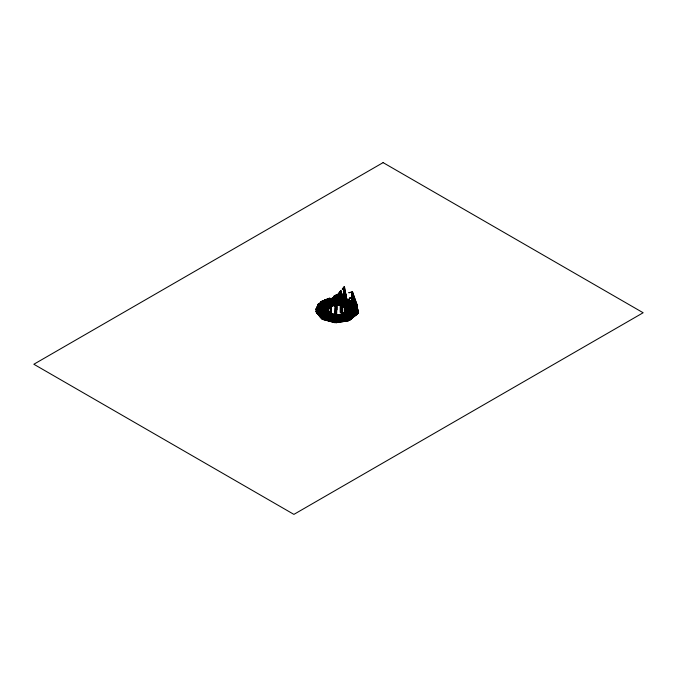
<?xml version="1.0" encoding="UTF-8"?>
<svg xmlns="http://www.w3.org/2000/svg" width="677" height="677" viewBox="0 0 677 677"><rect width="100%" height="100%" fill="white"/><g stroke="black" fill="none" stroke-linecap="round" stroke-linejoin="round"><path stroke-width="1.02" d="M334.853 322.345L335.327 318.994L335.961 319.028L335.487 322.379L334.853 322.345L335.276 305.725M335.487 322.379L335.91 305.759L335.894 319.392M334.912 320.179C335.843 311.09 334.455 322.447 335.242 319.772M335.894 319.493C336.799 312.165 335.36 320.483 336.147 319.815M336.088 320.238L336.232 316.853M332.272 298.227L336.317 298.278M332.923 300.182L332.923 299.369M333.482 297.508C333.101 305.319 331.925 297.635 334.108 297.541L333.516 302.213L334.006 303.245M334.785 298.515L334.074 303.389L334.7 298.481M334.472 302.966L334.489 303.33M335.555 297.838L334.573 304.54L329.293 306.673L326.196 306.232M335.648 297.838L334.633 304.303L334.049 304.532L327.38 299.251M335.284 306.537L336.342 296.941L338.542 296.602L347.284 303.812L347.064 304.718M335.013 306.529L336.342 296.941M335.877 302.644L336.173 300.698M336.198 304.625L336.494 302.678M336.791 300.723L337.239 296.991L335.894 305.979L335.276 305.945L336.613 296.958L336.342 297.762M335.91 306.571L337.51 297L346.539 304.337L347.064 304.125L346.692 303.829M336.181 306.588L337.586 296.991M336.697 304.54L337.578 298.692M337.671 298.701L336.782 304.768M334.988 319.451L336.164 319.51M338.542 297.762L337.417 304.802M335.183 321.761L335.547 305.742L335.547 319.375M336.232 315.194L336.063 316.481L336.232 315.414L339.287 321.567M335.276 321.761L335.64 305.742L335.682 317.978M336.3 314.991L336.359 302.247M336.63 314.864L335.953 315.194L336.63 314.644L336.004 314.61L336.571 315.008M338.229 304.616L339.262 297.804M339.837 298.811L338.864 304.87M339.397 301.959L339.693 300.004M340.413 299.818L339.676 304.912M340.116 301.993L340.413 300.046M341.343 297.905L340.311 304.726L336.063 304.506M340.413 304.794L336.063 304.735M341.166 304.76L342.156 298.168M342.223 301.705L341.953 303.787L343.738 302.687M342.511 299.843L342.79 297.982L342.604 299.801M343.738 302.458L342.063 303.431L342.334 301.612M340.709 297.872L344.238 298.049L343.747 301.57L342.96 302.543L343.603 298.244M335.631 296.78L324.85 302.78L321.448 318.596L325.062 317.031L325.747 315.262L325.248 317.141C323.234 318.732 326.526 311.775 325.933 315.372M321.634 318.486L325.036 302.89L325.036 305.175L325.104 302.924L321.702 318.528L324.418 307.603M321.897 318.639L325.747 316.413L321.448 318.376L321.897 318.639L325.298 303.042L336.071 297.034M324.732 317.445L325.933 314.34M315.795 309.778L321.33 310.641L315.795 309.778L318.588 303.533L324.122 304.388M318.3 305.928L319.569 303.186L319.832 304.041M317.022 309.491L316.176 311.327L317.285 309.533M319.595 309.414L318.486 311.192L319.332 308.56M318.486 311.192L319.332 309.372M322.235 309.397L323.039 307.663M322.007 306.021L317.835 305.149L329.293 306.926L329.31 307.62L329.259 306.486L329.817 306.241L329.953 307.087L334.176 305.378L334.108 304.667L327.304 299.056L328.861 300.47M327.592 310.303L329.293 306.453L322.548 301.206M316.337 308.39L327.592 310.074L329.293 306.926M327.71 309.931L327.981 310.498L329.31 307.62M345.498 297.482L346.184 297.423L338.652 296.628L338.382 295.248L345.295 293.395L345.786 294.817L339.862 296.416M338.889 295.908L346.252 297.051L345.947 297.702L338.585 296.56M338.585 297.372L346.565 298.515L344.525 287.175L343.95 287.023L342.35 289.003L342.926 289.384L344.525 287.403L343.95 287.243L342.35 289.223M345.304 303.804L345.304 311.936M353.538 301.663L353.377 312.325L353.546 298.337L353.377 298.912L349.721 298.354L349.891 297.77L353.546 298.337L358.192 312.918L353.809 312.232L352.996 309.541L354.646 312.207L352.996 309.541M345.566 310.743L345.405 311.31L346.252 311.276L342.554 314.323M346.184 310.836L345.405 311.09M352.768 312.452L352.929 298.472L352.768 312.452L358.023 313.265L358.192 312.689L352.768 312.232L358.023 313.265M355.518 306.317L357.228 306.529L347.783 306.952M353.631 312.749L352.768 311.082L353.631 312.749C356.661 313.908 349.281 305.953 354.342 312.859M340.734 291.829L340.734 291.008L337.264 295.747L337.264 294.935L340.489 290.949L341.546 291.228L341.546 292.049L338.322 296.035L338.077 295.155L341.301 291.161L341.301 305.022L340.463 305.2L340.98 304.709M340.091 292.032L337.51 295.223L338.077 295.375M340.463 291.567L341.301 291.389M344.28 287.336L343.941 301.062L344.204 287.09L345.668 294.08M342.926 289.384L344.525 287.175L344.525 294.622M345.405 294.351L345.405 293.53L338.5 295.392L338.5 296.213L338.322 295.223L341.546 291.228M338.077 295.967L341.546 292.049M322.684 318.63L334.7 321.693L334.59 322.65L322.684 319.442L322.684 318.63L334.7 321.693M322.684 319.442L322.802 318.486M324.537 317.564C324.198 319.747 324.435 315.897 326.416 318.072M335.69 318.926L333.27 321.922L323.488 319.29L325.908 316.066L327.219 315.533M323.488 319.29L325.298 317.039M325.451 317.851C321.702 322.472 327.38 313.942 328.717 314.67M328.717 314.441L324.715 319.62L326.559 317.462M325.459 319.595L330.376 313.51L330.951 313.663M331.789 313.747L326.695 320.153L331.705 313.722L329.902 316.294M328.023 318.622L326.771 319.95M329.31 318.021L327.346 320.331L332.441 314.145M331.112 315.677L332.365 313.9M345.989 298.142L346.285 298.642L345.575 294.749M343.874 302.974L341.166 304.54L348.824 299.598M342.054 303.423L342.841 302.458L343.51 298.235M341.047 304.735L340.785 305.065L340.709 292.667M341.166 304.54L343.738 301.57M344.28 300.749L344.018 301.079L343.95 287.023L344.322 289.045M346.032 298.574L346.565 298.295L345.414 299.716M342.063 303.651L342.951 302.314L348.308 299.302M333.761 314.28L328.667 320.686M345.414 299.945L346.565 298.515M329.403 320.661L334.421 314.458L329.403 320.881M335.724 314.602L335.098 314.568L330.063 321.059M333.82 316.404L335.073 314.636M331.383 321.194L336.224 315.194M335.225 318.292L332.61 321.744L335.225 318.418M333.956 320.204L332.695 321.541M341.03 291.719L340.92 312.613L340.345 312.452L340.463 292.599M333.27 321.922L335.69 318.706M334.878 321.169L334.878 320.348L334.878 321.169L332.999 320.661M352.556 314.272L355.408 315.423L345.651 311.318L342.782 313.679L352.446 317.868L346.666 315.474M342.63 314.424L345.922 311.589M346.252 311.048L345.888 311.572M344.212 313.239L345.693 312.021M344.441 313.333L345.922 312.114M348.3 318.393L348.3 319.214L348.3 318.393L350.483 316.599M351.608 317.589L349.349 319.451L349.823 320.035L349.298 320.246L346.734 318.122M351.828 317.682L349.349 320.263L357.024 313.874L352.336 311.979L350.542 311.919M353.335 316.438C357.49 312.156 357.862 315.067 356.897 311.572M348.02 318.063L350.83 319.205L357.024 313.874M349.569 320.356L357.101 314.145M324.85 303.601L324.664 302.67L335.445 296.45L336.266 296.924L336.266 297.745L325.298 303.855M330.241 299.894L324.842 303L325.298 303.262L336.266 296.924M332.043 298.853L333.837 297.821M325.036 303.11L325.485 302.856M326.196 303.338L336.266 297.745M331.324 306.3L330.681 306.148L331.324 306.3L331.324 313.409M343.747 301.341L347.8 299.006L352.353 301.637M346.175 300.165L347.8 299.226L351.837 301.561M345.414 301.493L348.757 299.564L347.106 300.816M345.668 301.942L349.273 299.86L345.668 302.162M343.857 303.059L341.115 304.642L341.411 305.742L345.668 307.713M343.857 303.288L341.115 304.87L345.245 307.214M345.685 302.23L348.427 300.647M341.411 305.742L345.245 307.739M341.978 305.327L350.364 300.486M347.783 302.128L350.297 300.673M342.427 305.589L350.881 301.011M342.494 305.852L344.17 304.878M344.686 304.955L342.943 306.106M347.132 303.465L351.388 301.079M321.448 318.596L325.485 316.261M330.943 313.189L328.895 314.331L320.128 316.751M345.135 305.217L343.518 306.444M351.837 301.341L346.81 304.244L346.175 304.032M343.518 306.216L345.194 305.251M346.878 304.286L351.905 301.375M346.548 305.065L352.421 301.671M348.164 304.278L349.84 303.313M348.223 304.32L349.899 303.347M346.996 305.319L352.091 302.458M346.996 305.547L348.672 304.574M346.675 306.106L352.539 302.712L347.047 305.962M350.026 304.388L351.702 303.423M346.582 306.749L353.961 302.788M349.324 305.386L352.065 303.804M348.553 305.902L350.356 304.862M354.469 302.864L347.775 306.723L357.16 305.886M347.538 307.011L349.256 306.021M349.713 306.436L354.985 303.381M354.621 303.88L349.704 306.207M353.91 303.55L355.797 304.413L355.797 305.225M320.839 301.671L324.122 304.608L320.839 301.671L329.682 298.1L332.966 300.808L333.448 302.06M320.839 301.891L327.973 298.785L329.437 299.996M328.573 298.769L329.682 298.32L331.002 299.403M322.43 302.746L320.314 303.414L320.314 302.594L322.269 301.807M327.16 299.826C328.98 297.355 332.145 299.683 331.07 298.252M320.314 303.414L322.269 302.619M322.235 303.355L322.396 304.295L322.235 303.355L325.975 301.84M337.806 297.118L338.322 296.687L347.064 303.905L349.823 319.806L349.298 320.018L346.175 317.445L346.7 317.234M322.396 303.482L326.136 301.976M337.239 297.804L337.806 297.711L337.806 296.898L346.548 304.108L349.298 320.246M329.792 306.436L334.176 304.862L331.087 302.306M329.792 306.96L334.176 305.378M347.284 303.812L346.328 304.201L346.328 305.014L338.602 298.371M341.648 306.816L342.325 306.74L341.648 306.816L341.648 314.949M342.689 313.933L341.817 313.832L342.96 314.035M347.716 312.749L348.232 312.537M345.955 315.347L346.929 318.562M348.883 292.819L352.582 292.007L352.319 305.31L352.319 291.677L356.787 304.278M348.883 292.599L352.582 292.007M345.786 294.004L338.5 295.612L345.405 293.759L344.821 293.623L343.95 288.901L344.525 289.054M340.472 295.68L343.434 294.884M339.752 296.272L345.786 294.817M344.585 300.495L345.101 300.766L344.585 300.495L344.585 312.689M318.359 313.459L316.261 311.234L322.057 318.85L320.204 315.753M325.036 307.24L325.036 316.523L320.703 317.682L316.142 311.809L321.33 310.413M317.005 311.801L321.33 310.641M318.715 312.266L316.718 312.749L325.298 310.218L316.413 312.368L322.21 310.802M323.606 310.955L327.406 310.1L316.751 312.791M317.064 313.172L327.414 310.108M317.064 312.952L327.6 310.117L327.829 311.2M317.369 313.553L327.871 310.447M317.369 313.333L328.117 310.438L330.224 313.053L319.519 316.21M327.829 310.684L330.258 313.316L331.138 313.299L330.012 313.383M328.421 310.819L317.674 313.933L321.583 312.884M317.64 313.891L321.541 312.833M328.379 310.997L326.432 311.522L328.379 310.768M328.726 311.42L317.978 314.314L320.873 313.476M322.827 312.952L324.782 312.427M317.978 314.314L320.915 313.527M322.87 313.002L324.816 312.469M354.968 305.217L356.94 304.464L351.735 305.462L356.94 304.464L352.472 291.863L352.472 304.464M345.558 307.35L344.982 307.51L344.948 295.087M351.862 305.615L352.472 305.496M354.697 304.887L356.83 304.32M329.344 312.182L318.554 315.025L320.551 314.551M345.668 307.493L344.83 307.324M329.344 311.962L318.596 315.076M318.901 315.228L329.648 312.342M318.867 315.406L320.856 314.932M325.705 313.569L327.693 313.087M329.953 312.943L319.205 315.837M319.205 315.609L329.953 312.715M322.142 315.042L327.025 313.73M319.476 316.167L321.431 315.643M323.386 315.118L326.314 314.323M328.404 314.221L330.325 313.485L319.823 316.591M328.32 314.306L330.207 313.798L328.895 314.331L324.799 319.417M324.892 315.694L326.94 315.084M323.394 316.498L320.399 317.31L327.406 315.423M320.433 317.132L327.211 315.304M325.891 316.066L320.703 317.682M336.918 315.076L342.325 313.849L342.325 301.248M336.283 315.304L336.892 314.991M337.908 315.084L339.896 314.771M341.817 300.427L341.893 314.466L342.503 314.348L342.469 301.637M344.094 319.172L347.166 318.859L344.161 319.324M345.524 320.246L348.452 319.798L348.528 320.763L335.843 322.726L335.767 321.761L339.676 321.152M339.744 321.304L335.767 321.761M342.672 320.856L348.528 319.95M335.699 318.706L337.188 321.897L347.614 320.5L337.188 322.117L335.699 318.926M348.528 320.763L335.843 322.726M356.034 305.911L356.305 305.082L356.593 306.969M358.04 311.902L352.336 312.199L358.04 311.902L357.101 305.471L351.388 305.759L353.292 305.886M351.566 306.342L354.274 306.258M347.546 306.791L357.228 306.309M352.387 306.774L347.538 306.791L354.469 303.084M346.903 307.197L357.287 306.943M346.751 307.256L357.287 306.723M346.751 307.476L352.091 307.155M355.205 306.994L357.278 306.893M346.81 307.62L357.346 307.307M346.522 307.688L357.354 307.366M349.967 307.68L352.074 307.578M357.405 307.502L347.563 308.001L357.414 307.781M347.563 308.221L350.525 308.128M353.47 307.925L355.442 307.883M357.473 307.925L347.623 308.424L357.473 308.196M347.623 308.644L349.603 308.594M352.548 308.39L355.51 308.297M357.532 308.34L347.69 308.839L357.541 308.619M321.33 310.413L323.183 310.548M347.69 309.059L350.652 308.966M347.75 309.254L357.6 309.034M347.758 309.304L357.6 308.814M347.75 309.482L352.683 309.279M347.817 309.677L357.668 309.448M347.826 309.727L357.668 309.228M350.771 309.744L352.734 309.643M347.876 310.091L357.718 309.592L354.765 309.964M347.885 310.142L357.727 309.643M347.876 310.311L350.838 310.218M347.944 310.506L357.786 310.015L354.833 310.379M347.259 310.599L357.794 310.066M347.259 310.819L351.879 310.531M347.318 310.963L357.854 310.701M347.479 311.005L357.854 310.481M349.425 311.073L351.532 310.971M351.769 312.994L348.232 311.335L357.913 310.845L348.494 311.606M348.232 311.555L352.683 311.386M357.981 311.538L348.486 311.378L356.246 314.737L353.335 313.561M350.542 311.691L357.981 311.318M353.335 311.775L355.188 311.682M354.934 312.241L355.205 313.045M336.613 297.178L337.239 297.211M333.482 297.728L334.108 297.762M334.286 298.329L336.3 298.43M334.311 298.989L338.331 299.192M334.286 299.149L338.305 299.352M334.988 299.471L339.126 299.683M337.036 299.733L339.101 299.835M337.061 300.393L341.191 300.596M337.036 300.546L341.166 300.757M338.872 301.35L341.97 301.51M338.855 301.51L342.977 301.714M334.633 304.532L335.267 304.557M336.308 304.591L341.056 304.853M336.308 305.107L340.413 305.31L336.283 305.259M335.013 305.708L336.181 305.767M335.995 307.722L336.647 307.595L335.276 307.595L334.912 321.744L335.547 321.778M335.327 317.843L335.056 316.794M335.327 319.214L335.961 319.028M335.995 321.947L336.63 321.973M334.853 322.125L335.487 322.159M338.813 296.061L346.184 297.203L346.175 317.665M339.736 296.424L342.503 296.856M346.108 297.575L338.652 296.408L338.652 297.228L346.015 298.362M353.47 298.718L349.721 298.354M352.835 298.667L353.453 298.76L358.023 313.045M343.417 297.592L346.184 298.015L346.252 297.051M324.122 304.608L318.588 303.533M324.613 304.845C310.735 303.381 323.403 303.55 327.38 305.928M318.215 304.565L327.38 305.708L321.956 301.223M318.215 304.345L327.6 305.792L329.124 306.63L321.956 301.443M318.029 304.743L329.259 306.706M329.098 306.842L317.86 305.319M327.211 306.825L329.31 307.096M317.648 305.555L329.124 307.273M324.935 306.909L329.124 307.502M326.856 307.578L328.937 307.908M323.547 307.282L317.276 306.588M325.603 307.654L328.726 308.357L325.603 307.874M325.629 307.823L328.751 308.306M345.473 310.938L346.091 311.031M352.835 312.08L353.47 312.131M358.116 312.842L357.456 312.799L353.453 300.419L357.388 312.943L353.826 301.087M322.32 307.747L328.565 308.712M322.294 307.798L328.54 308.763L317.09 306.994M316.895 307.172L328.353 309.169M320.043 307.832L323.166 308.314L320.018 307.883M322.98 308.72L319.857 308.238L322.954 308.771M316.523 307.984L327.998 309.702L327.981 310.498M316.548 308.153L319.671 308.636M325.916 309.609L327.998 309.931M319.586 308.678L316.548 307.933M316.362 308.56L319.426 309.034M319.358 309.076L316.362 308.34M318.258 309.287L316.151 308.797L325.552 310.193M323.437 310.303L315.956 309.203L320.086 310.058M315.981 309.372L319.713 309.948M318.486 310.379L318.757 311.234M344.263 287.733L343.696 287.581L343.688 301.214L344.263 301.367L344.28 287.116L344.652 289.13M342.35 289.003L342.926 289.155M337.264 294.935L338.322 295.223M343.848 300.639L343.688 298.802M343.442 299.776L344.094 300.706M344.263 299.996L344.297 299.039M343.781 300.495L344.263 301.147M340.734 304.87L341.301 305.022M340.463 312.317L341.039 312.469M335.64 314.932L336.215 315.084L331.383 321.414M330.935 313.916L335.724 315.033L331.053 313.773L331.138 299.886M331.053 314.289L333.854 315.042M330.748 315.541L334.506 316.548M330.63 315.685L333.448 316.438M327.533 316.701L329.403 317.2M324.418 317.708L326.297 318.215M323.488 319.062L333.27 321.702M322.802 319.299L334.7 322.506M352.336 312.199L357.024 314.094M352.091 312.613L350.28 311.648L356.661 314.399M348.232 311.344L356.195 314.78M347.199 311.437L355.831 315.084L350.195 312.808M350.06 312.816L355.78 314.898M344.813 312.004L354.579 316.108M344.864 312.182L348.748 313.756M344.813 312.224L348.697 313.798M344.398 312.351L354.113 316.277M349.256 314.534L354.164 316.455L344.398 312.571M343.146 313.383L352.861 317.31M345.143 314.348L343.197 313.333L352.861 317.53M342.554 314.094L352.032 318.215M351.608 318.554L342.63 314.204L345.515 320.83M351.608 318.334L343.848 315.431M348.537 317.767L351.245 318.859M345.067 316.43L350.83 319.205M352.929 301.967L355.433 303.635L352.929 302.196M341.411 305.225L345.058 307.324M325.739 303L325.298 302.746L325.29 316.667L324.842 316.413L324.842 308.162M324.664 302.67L325.485 303.152L325.544 316.294L325.095 316.557L325.095 307.273M323.403 311.285L323.851 311.547M325.104 314.89L324.723 316.489M321.913 318.105L322.362 318.368L325.298 304.912L324.842 302.78M339.905 298.227L342.291 300.19M343.882 301.502L346.269 303.465M337.586 297.804L346.328 305.014M333.448 301.84L329.166 298.532M330.571 299.776L329.09 298.337L334.006 303.017M333.998 303.025L328.497 298.802M328.497 298.574L334.556 304.201L330.901 301.197M327.905 298.819L335.267 304.337L335.259 305.209M333.516 304.904L326.712 299.522M331.248 303.262L332.83 304.472M325.519 299.776L332.399 305.581L325.519 300.004M346.692 317.242L349.044 319.163M342.105 313.722L344.813 320.94M349.044 319.392L346.463 317.327L346.768 317.657L346.768 308.373M342.401 314.043L342.105 301.341M324.926 300.241L331.73 305.852M324.926 300.021L331.73 305.632M328.709 303.355L331.806 305.818M331.205 305.835L324.41 300.453M331.138 305.869L324.334 300.258L326.678 302.323M329.03 305.082L330.613 306.3M329.817 306.241L323.141 300.96M322.548 300.986L329.124 306.402L318.029 304.972M324.935 304.405L321.363 301.46L323.648 303.482M320.314 302.594L320.475 303.541M352.319 293.547L356.347 304.625L356.077 304.295M356.94 304.692L356.677 304.134M351.625 303.135L352.472 305.268M352.125 303.753L353.665 305.742M352.125 304.785L352.742 305.598M330.325 313.485L330.054 313.155L330.012 313.9M327.6 310.337L330.325 313.705M329.716 313.163L328.117 310.438M320.67 313.349L318.859 311.107L318.859 311.919M320.424 313.409L318.613 311.175L318.613 311.987M317.124 312.749L322.057 318.85M316.142 311.809L321.812 318.918M346.133 317.09L347.614 320.28M346.506 318.105L347.614 320.5M345.067 316.21L346.912 320.61M346.912 320.39L344.915 316.083L343.848 315.203L346.218 320.72M346.218 320.5L343.696 315.304M345.515 320.61L342.503 314.12L336.283 315.084L339.287 321.795M342.317 315.364L343.18 317.217M342.799 321.253L339.642 314.653M340.954 317.488L342.706 321.262L339.727 314.636M342.003 321.152L338.94 314.763M341.301 321.482L338.238 314.864M341.301 321.262L338.322 314.856M336.918 314.847L339.989 321.685M339.042 319.849L339.989 321.465M336.046 316.413L338.585 321.905M336.046 316.633L336.867 318.393M336.291 318.342L337.882 322.007M336.249 318.469L337.798 322.024M336.139 320.56L336.071 321.228M352.472 293.742L356.229 304.489M358.099 312.892L353.47 298.489L349.891 297.77M346.971 315.127L347.673 318.266L346.7 315.05M347.479 317.826L346.92 314.957M345.025 291.152L346.133 297.22M344.542 290.856L345.143 293.716M346.937 306.859L349.527 319.933L346.768 304.024L346.539 305.987L348.926 319.705L349.603 319.899L346.844 303.99L346.844 305.869M356.034 305.09L356.322 306.977M354.494 307.536L355.205 312.224M354.223 307.553L354.646 310.362M348.604 307.155L349.239 311.327M348.333 307.163L348.968 311.335M345.541 307.739L345.592 308.323M356.305 305.082L356.305 305.894M355.603 304.523L355.603 305.344M354.993 315.77L345.287 311.623L354.943 315.812M354.917 303.338L349.467 306.495M353.69 316.844L343.984 312.918M353.453 298.54L353.453 312.173M353.276 317.183L343.569 313.256M351.862 292.202L351.896 305.649M351.194 318.901L344.915 316.303M350.364 300.715L341.919 305.513M349.848 300.419L341.47 305.259M348.452 319.798L348.452 320.61M347.064 303.905L347.056 317.538L346.539 317.741L346.548 304.108M347.098 318.706L347.166 319.671M346.827 308.348L346.827 317.631M346.506 299.869L346.506 299.056L346.319 299.979M346.463 303.914L346.404 306.004M346.015 297.55L346.015 311.403M345.668 303.364L345.668 293.86L338.762 295.722L338.813 296.873M345.558 294.969L345.558 297.034M345.566 298.362L345.566 311.979M345.405 297.677L345.405 312.334M345.295 293.395L345.295 294.207M345.092 294.241L345.143 312.292M344.83 294.944L344.855 313.028M344.111 321.05L341.039 314.433M343.408 321.152L340.336 314.543M343.002 301.561L342.96 302.543M342.917 313.798L342.96 314.551M342.689 301.553L342.74 314.458M342.181 300.723L342.173 314.737M342.063 298.168L341.056 304.633L340.421 304.599L341.436 298.134M342.003 321.372L339.025 314.746M340.98 291.305L340.92 312.613M340.607 321.592L337.535 314.974M340.489 290.949L340.489 291.762M340.345 299.242L340.345 312.452M338.5 321.913L336.071 316.261L331.958 321.567M337.07 298.946L337.07 309.838M336.63 302.264L336.63 315.88M336.571 302.627L336.571 315.228M336.401 318.791L336.401 319.603M336.274 302.247L336.224 315.414M336.004 301.197L336.004 303.262M335.953 306.647L335.953 317.995M335.445 296.45L335.445 297.262M335.327 305.581L335.276 319.358M334.997 314.83L329.978 321.033M334.59 321.837L334.59 322.65M334.049 304.532L334.015 305.251M333.516 305.132L326.788 299.488M333.101 314.323L328.091 320.526M332.991 305.335L326.196 299.733M333.016 314.297L328.007 320.509M332.915 305.369L326.119 299.759M332.297 298.075L332.272 299.048M330.884 299.742L330.875 314.17M330.689 300.664L330.689 313.265L335.648 314.788L330.723 321.016M330.681 301.18L330.681 314.28M330.435 301.037L330.494 313.451M330.241 300.926L330.258 313.832M330.021 306.537L323.217 300.935M329.953 306.571L329.953 307.087M329.648 312.562L318.901 315.457M329.03 311.801L318.292 314.475M328.912 307.959L317.462 306.182M328.167 309.575L316.709 307.807M326.779 306.08L326.779 306.596M326.035 319.976L331.129 313.569L330.241 313.527L325.459 319.823M325.857 305.31L321.431 301.654M325.739 304.032L325.747 316.633M323.809 300.69L330.613 306.08L323.741 300.723M319.569 303.186L319.569 303.998M316.506 311.166C316.311 313.891 316.151 308.661 316.438 311.361M340.26 297.313A3.267 1.887 0 0 1 334.87 298.303M333.956 297.474A3.267 1.887 0 0 1 337.772 295.062M338.576 295.231A3.267 1.887 0 0 1 339.27 295.51M340.184 296.34A3.267 1.887 0 0 1 340.336 296.822M340.26 297.423A3.267 1.887 0 0 1 337.645 298.879A3.267 1.887 0 0 1 334.32 298.032M333.956 297.592A3.267 1.887 0 0 1 334.658 295.747M335.31 295.426A3.267 1.887 0 0 1 337.772 295.172M338.576 295.341A3.267 1.887 0 0 1 339.27 295.629M340.184 296.45A3.267 1.887 0 0 1 340.336 296.932M340.26 297.533A3.267 1.887 0 0 1 337.214 299.014M336.367 298.972A3.267 1.887 0 0 1 334.32 298.142M333.956 297.702A3.267 1.887 0 0 1 334.658 295.857M335.31 295.544A3.267 1.887 0 0 1 337.772 295.29M340.184 296.56A3.267 1.887 0 0 1 340.336 297.042M325.104 313.857L324.088 317.073L325.104 313.857M340.463 298.092L341.039 298.244L340.463 298.092M340.734 304.65L340.463 304.98L341.301 304.802L340.734 304.65M383.097 162.615L33.85 364.251L293.903 514.385L643.15 312.749L383.097 162.615M323.682 317.081L323.437 317.962L323.682 317.081M352.006 292.379L352.006 306.021L352.006 292.379"/></g></svg>
